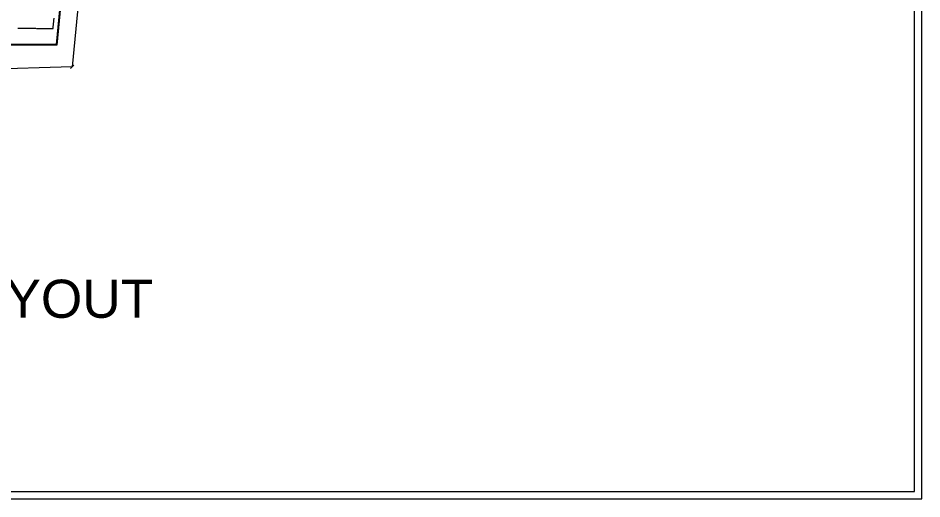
# Model space of a CAD drawing. Header units: inches. Extents: x 1969 to 240164, y 1364 to 46451.
# Drawn here: x 35956 to 65736, y 1364 to 17221 of the extents above; entities that cross this region are included whole.
import ezdxf

# ---------------------------------------------------------------- set-up
doc = ezdxf.new("R2010")
doc.units = ezdxf.units.IN
doc.header["$MEASUREMENT"] = 0
for name, color, linetype in [('PDF_BH_Waste', 7, 'Continuous'), ('PDF_BOUNDARY', 7, 'Continuous'), ('PDF_RETAINING WALL', 7, 'Continuous'), ('PDF_Symbols', 7, 'Continuous'), ('PDF_TEXT', 7, 'Continuous'), ('PDF_TEXT2', 7, 'Continuous')]:
    doc.layers.add(name, color=color, linetype=linetype)
doc.styles.add('PDF Swiss721BT-LightExtended', font='arial.ttf')

msp = doc.modelspace()

# ---------------------------------------------------------------- linework, layer by layer
at = {"layer": 'PDF_BH_Waste', "lineweight": 0}
for points in [[(1969, 1364), (65736, 1364), (65736, 46451), (1969, 46451)], [(2218, 1612), (65487, 1612), (65487, 46202), (2218, 46202)]]:
    msp.add_lwpolyline(points, close=True, dxfattribs=at)
at = {"layer": 'PDF_BOUNDARY', "lineweight": 0}
for points in [[(58141, 26779), (58329, 27784), (58141, 26779), (58090, 25981), (58012, 25276), (57834, 22743), (57974, 20405), (57262, 20081), (57003, 19985), (52510, 18165), (43232, 21560), (38698, 25657), (38176, 20186), (37740, 15609), (29065, 15346), (24017, 15193), (18996, 15118), (19442, 16686), (8769, 16604), (8824, 18274), (8909, 20326), (8950, 20947), (9080, 21601), (9083, 21625)], [(37740, 15609), (37740, 15609)]]:
    msp.add_lwpolyline(points, dxfattribs=at)
at = {"layer": 'PDF_RETAINING WALL', "lineweight": 0}
for points in [[(38756, 26264), (38153, 26264), (37580, 20244), (37208, 16352), (33803, 16352), (33476, 16229)], [(38756, 26233), (38180, 26233), (37611, 20241), (37236, 16324), (33810, 16324), (33575, 16236)]]:
    msp.add_lwpolyline(points, dxfattribs=at)
at = {"layer": 'PDF_Symbols', "lineweight": 0}
msp.add_lwpolyline([(37686, 15554), (37791, 15663)], dxfattribs=at)
at = {"layer": 'PDF_TEXT2', "lineweight": 0}
for points in [[(37120, 16999), (37123, 17013)], [(37120, 16979), (37120, 16992)], [(37123, 17023), (37123, 17037)], [(37127, 17067), (37130, 17081)], [(37127, 17044), (37127, 17061)], [(37130, 17088), (37130, 17105)], [(37133, 17132), (37137, 17149)], [(37133, 17112), (37133, 17125)], [(37137, 17156), (37137, 17170)], [(37140, 17200), (37144, 17217)], [(37140, 17180), (37140, 17194)], [(35961, 16880), (35944, 16880)], [(35981, 16877), (35968, 16877)], [(36005, 16877), (35988, 16877)], [(36026, 16877), (36012, 16877)], [(36049, 16877), (36036, 16877)], [(36073, 16877), (36056, 16877)], [(36094, 16877), (36080, 16877)], [(36118, 16877), (36101, 16877)], [(36138, 16877), (36124, 16877)], [(36162, 16877), (36148, 16877)], [(36186, 16877), (36169, 16877)], [(36206, 16877), (36193, 16877)], [(36230, 16877), (36213, 16877)], [(36251, 16877), (36237, 16877)], [(36274, 16873), (36261, 16877)], [(36298, 16873), (36281, 16873)], [(36319, 16873), (36305, 16873)], [(36343, 16873), (36326, 16873)], [(36363, 16873), (36349, 16873)], [(36387, 16873), (36373, 16873)], [(36411, 16873), (36394, 16873)], [(36431, 16873), (36418, 16873)], [(36455, 16873), (36438, 16873)], [(36475, 16873), (36462, 16873)], [(36499, 16873), (36486, 16873)], [(36523, 16873), (36506, 16873)], [(36544, 16873), (36530, 16873)], [(36568, 16870), (36550, 16873)], [(36588, 16870), (36574, 16870)], [(36612, 16870), (36598, 16870)], [(36636, 16870), (36619, 16870)], [(36656, 16870), (36643, 16870)], [(36680, 16870), (36663, 16870)], [(36700, 16870), (36687, 16870)], [(36724, 16870), (36711, 16870)], [(36748, 16870), (36731, 16870)], [(36769, 16870), (36755, 16870)], [(36793, 16870), (36775, 16870)], [(36813, 16870), (36799, 16870)], [(36837, 16870), (36823, 16870)], [(36861, 16866), (36844, 16870)], [(36881, 16866), (36867, 16866)], [(36905, 16866), (36888, 16866)], [(36925, 16866), (36912, 16866)], [(36949, 16866), (36936, 16866)], [(36973, 16866), (36956, 16866)], [(36994, 16866), (36980, 16866)], [(37017, 16866), (37000, 16866)], [(37038, 16866), (37024, 16866)], [(37062, 16866), (37048, 16866)], [(37086, 16866), (37069, 16866)], [(37110, 16880), (37106, 16866), (37092, 16866)], [(37110, 16887), (37110, 16904)], [(37113, 16931), (37116, 16948)], [(37113, 16911), (37113, 16924)], [(37116, 16955), (37116, 16969)]]:
    msp.add_lwpolyline(points, dxfattribs=at)

# ---------------------------------------------------------------- texts
at = {"layer": 'PDF_TEXT', "insert": (24613, 7956), "char_height": 1256.23, "attachment_point": 4, "style": 'PDF Swiss721BT-LightExtended'}
msp.add_mtext('COLLEGE LAYOUT', dxfattribs=at)

doc.saveas('drawing.dxf')
